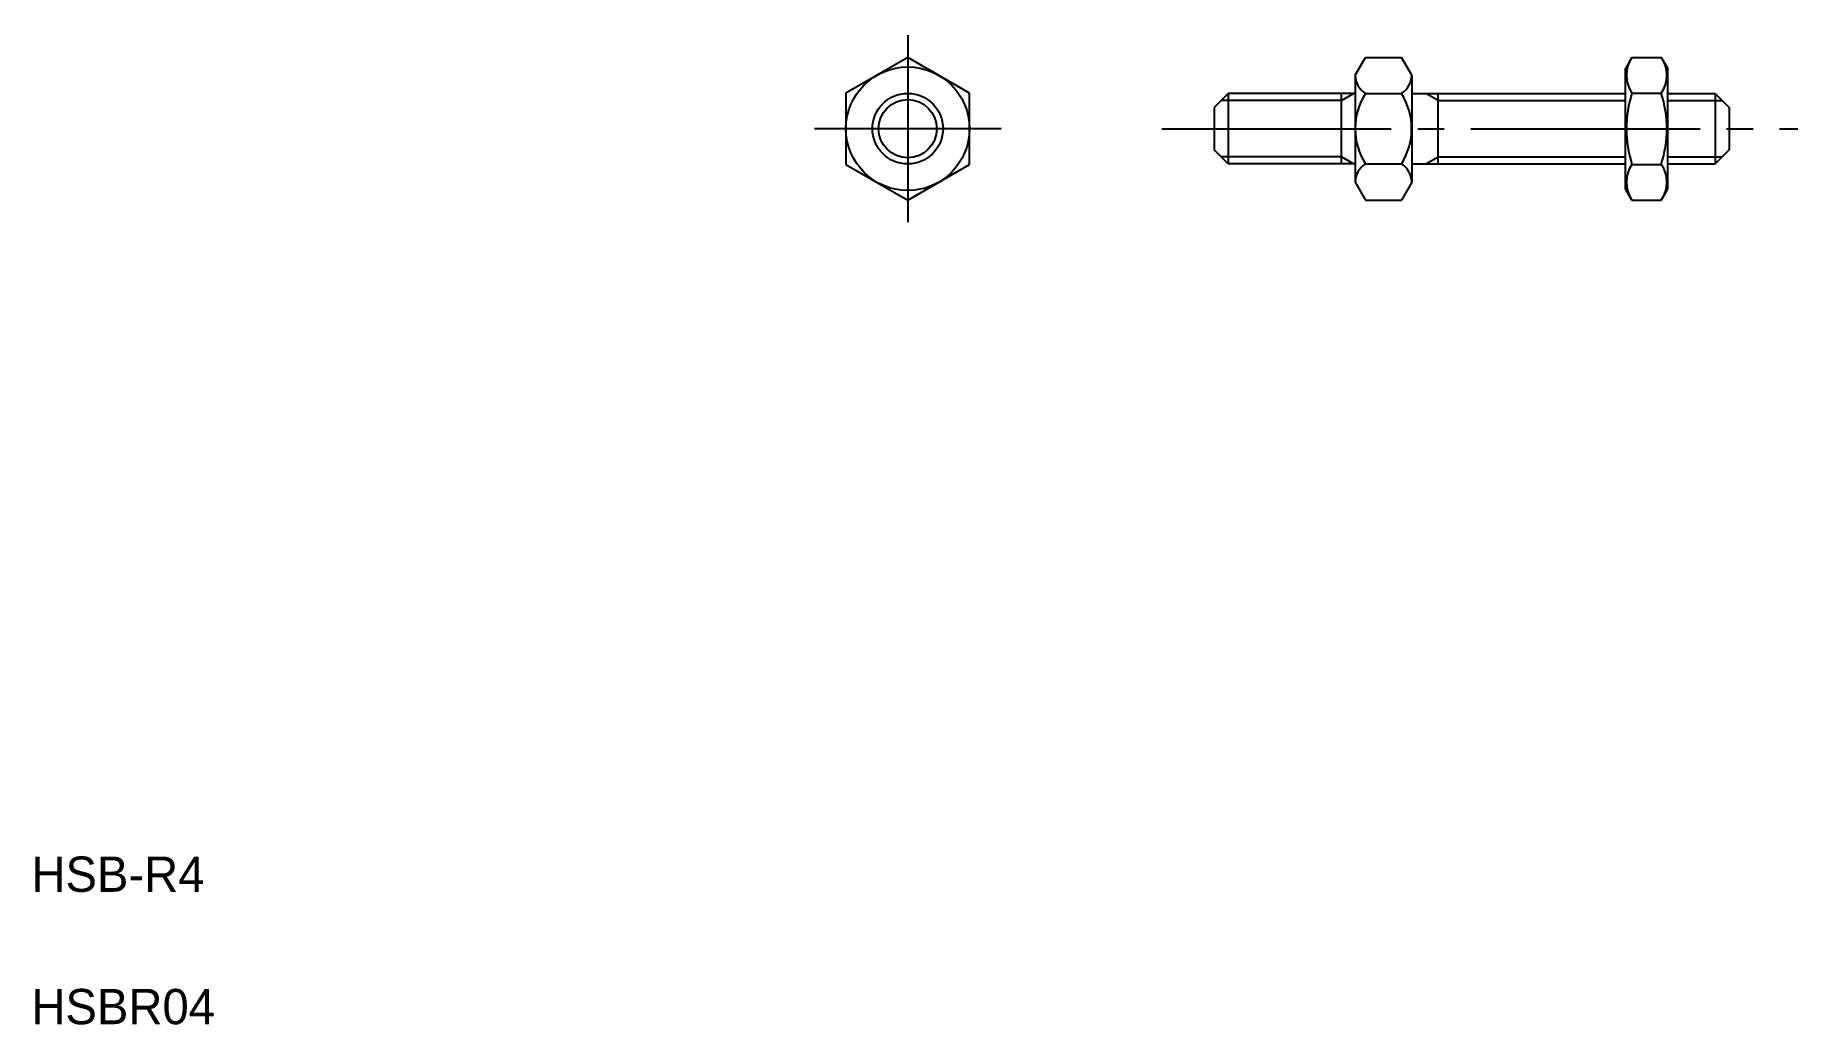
# Model space of a CAD drawing. Extents: x 5.2 to 105.1, y 5 to 61.
import ezdxf

# ---------------------------------------------------------------- set-up
doc = ezdxf.new("R2010")
doc.units = 0
doc.linetypes.add('CENTER', pattern=[17.5, 13, -1.5, 1.5, -1.5])
doc.layers.get('0').update_dxf_attribs({"linetype": 'CONTINUOUS'})
doc.layers.add('CENTER', color=1, linetype='CENTER')

msp = doc.modelspace()

# ---------------------------------------------------------------- linework, layer by layer
at = {"color": 7, "linetype": 'CONTINUOUS'}
for p, q in [((54.662, 59.772), (51.162, 57.751)), ((58.162, 57.751), (54.662, 59.772)), ((80.02, 58.762), (80.603, 59.772)), ((80.603, 59.772), (82.636, 59.772)), ((83.22, 58.762), (82.636, 59.772)), ((95.705, 59.772), (95.335, 59.131)), ((95.335, 52.331), (95.335, 59.131)), ((95.705, 59.772), (97.365, 59.772)), ((97.365, 59.772), (97.735, 59.131)), ((97.735, 52.331), (97.735, 59.131)), ((80.02, 58.762), (80.02, 52.7)), ((83.22, 58.762), (83.22, 52.7)), ((51.162, 57.751), (51.162, 53.71)), ((58.162, 53.71), (58.162, 57.751)), ((72.82, 57.731), (72.02, 56.931)), ((80.02, 57.731), (72.82, 57.731)), ((72.82, 57.731), (72.82, 53.731)), ((79.238, 53.731), (79.238, 57.731)), ((80.603, 57.731), (82.636, 57.731)), ((83.22, 57.731), (95.335, 57.731)), ((84.72, 53.731), (84.72, 57.731)), ((87.374, 57.331), (87.374, 57.331)), ((90.027, 57.331), (90.027, 57.331)), ((95.705, 57.751), (97.365, 57.751)), ((97.735, 57.731), (100.42, 57.731)), ((100.42, 57.731), (100.42, 53.731)), ((100.42, 57.731), (101.22, 56.931)), ((72.02, 56.931), (72.02, 54.531)), ((101.22, 56.931), (101.22, 54.531)), ((72.82, 53.731), (72.02, 54.531)), ((100.42, 53.731), (101.22, 54.531)), ((51.162, 53.71), (54.662, 51.689)), ((54.662, 51.689), (58.162, 53.71)), ((80.02, 53.731), (72.82, 53.731)), ((80.603, 53.731), (82.636, 53.731)), ((83.22, 53.731), (95.335, 53.731)), ((95.705, 53.71), (97.365, 53.71)), ((97.735, 53.731), (100.42, 53.731)), ((80.02, 52.7), (80.603, 51.689)), ((83.22, 52.7), (82.636, 51.689)), ((95.705, 51.689), (95.335, 52.331)), ((97.365, 51.689), (97.735, 52.331)), ((80.603, 51.689), (82.636, 51.689)), ((95.705, 51.689), (97.365, 51.689))]:
    msp.add_line(p, q, dxfattribs=at)
at = {"color": 3, "linetype": 'CONTINUOUS'}
for p, q in [((79.238, 57.331), (72.42, 57.331)), ((79.238, 57.331), (79.93, 57.731)), ((84.72, 57.331), (84.027, 57.731)), ((84.72, 57.331), (95.335, 57.331)), ((97.735, 57.331), (100.82, 57.331)), ((79.238, 54.131), (72.42, 54.131)), ((79.93, 53.731), (79.238, 54.131)), ((84.027, 53.731), (84.72, 54.131)), ((84.72, 54.131), (95.335, 54.131)), ((97.735, 54.131), (100.82, 54.131))]:
    msp.add_line(p, q, dxfattribs=at)
at = {"color": 7, "linetype": 'CONTINUOUS'}
for radius in [3.5, 2]:
    msp.add_circle((54.662, 55.731), radius, dxfattribs=at)
at = {"color": 3, "linetype": 'CONTINUOUS'}
msp.add_circle((54.662, 55.731), 1.65, dxfattribs=at)
at = {"color": 7, "linetype": 'CONTINUOUS'}
for centre, radius, start, end in [((97.182, 58.762), 1.789, 145.61111, 214.38889), ((95.888, 58.762), 1.789, 325.61111, 34.38889), ((81.204, 58.751), 1.185, 179.49879, 239.49879), ((82.035, 58.751), 1.185, 300.50121, 0.50121), ((83.74, 55.731), 3.72, 147.47959, 212.52041), ((79.499, 55.731), 3.72, 327.47959, 32.52041), ((102.08, 55.731), 6.687, 162.41112, 197.5889), ((90.99, 55.731), 6.687, 342.41111, 17.58889), ((81.204, 52.71), 1.185, 120.50121, 180.50121), ((82.035, 52.71), 1.185, 359.49879, 59.49879), ((97.182, 52.7), 1.789, 145.61111, 214.38889), ((95.888, 52.7), 1.789, 325.61111, 34.38889)]:
    msp.add_arc(centre, radius, start, end, dxfattribs=at)
at = {"layer": 'CENTER', "color": 1, "linetype": 'CENTER'}
for p, q in [((54.662, 61.023), (54.662, 50.439)), ((59.954, 55.731), (49.37, 55.731)), ((69.066, 55.731), (105.099, 55.731))]:
    msp.add_line(p, q, dxfattribs=at)

# ---------------------------------------------------------------- texts
at = {"color": 7, "linetype": 'CONTINUOUS'}
for s, p in [('HSB-R4', (5, 12.5)), ('HSBR04', (5, 5))]:
    msp.add_text(s, height=2, dxfattribs=at).set_placement(p)

doc.saveas('drawing.dxf')
